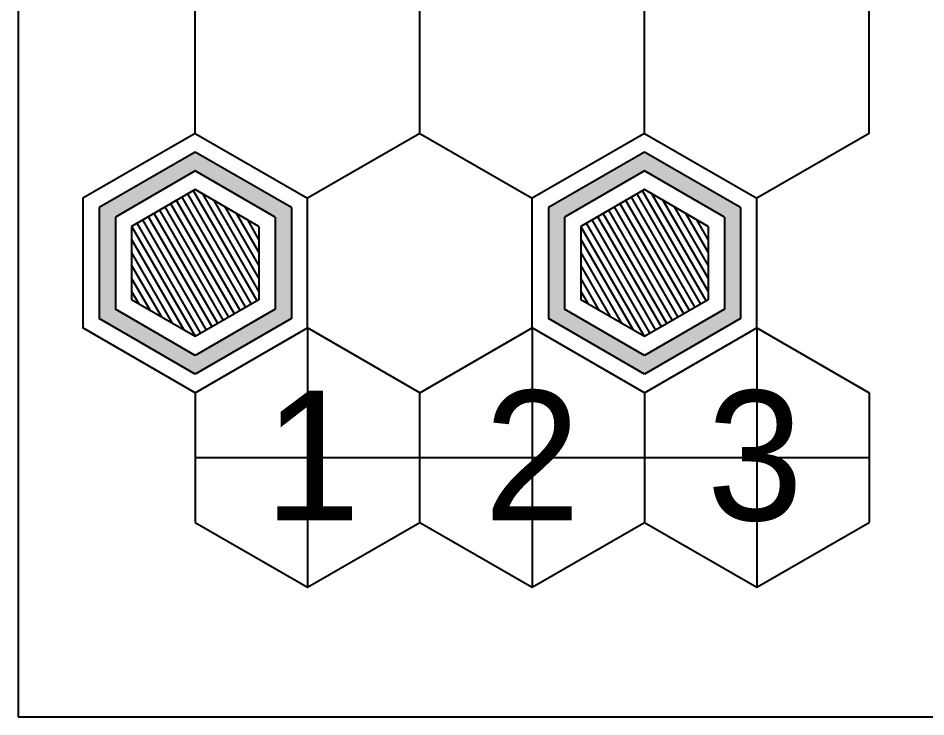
# Model space of a CAD drawing. Extents: x 0 to 280, y 0 to 220.
# Drawn here: x 0 to 140, y 0 to 107.8 of the extents above; entities that cross this region are included whole.
import ezdxf

# ---------------------------------------------------------------- set-up
doc = ezdxf.new("R2010")
doc.units = 0
for name, color, linetype in [('1__PRINTING_LAYERS_____1_2', 5, 'CONTINUOUS'), ('1__PRINTING_LAYERS_____1_3', 7, 'CONTINUOUS'), ('2__NON-PRINTING_LAYERS____', 3, 'CONTINUOUS')]:
    doc.layers.add(name, color=color, linetype=linetype)

# ---------------------------------------------------------------- blocks, each defined once
blk = doc.blocks.new('*X1')
at = {"layer": '1__PRINTING_LAYERS_____1_3', "extrusion": (0, 0, -1)}
for p, q in [((35.12, 63.17), (25.3, 80.17)), ((35.99, 63.67), (26.17, 80.67)), ((36.86, 64.17), (27.03, 81.17)), ((37.14, 65.67), (28.48, 80.67)), ((32.52, 61.67), (22.7, 78.67)), ((33.39, 62.17), (23.57, 79.17)), ((34.26, 62.67), (24.44, 79.67)), ((37.14, 67.67), (30.21, 79.67)), ((37.14, 69.67), (31.94, 78.67)), ((29.93, 60.17), (20.11, 77.17)), ((30.79, 60.67), (20.97, 77.67)), ((31.66, 61.17), (21.84, 78.17)), ((37.14, 71.67), (33.68, 77.67)), ((27.33, 58.67), (17.51, 75.67)), ((28.19, 59.17), (18.37, 76.17)), ((29.06, 59.67), (19.24, 76.67)), ((37.14, 73.67), (35.41, 76.67)), ((25.61, 59.65), (17.5, 73.69)), ((23.87, 60.65), (17.5, 71.69)), ((22.14, 61.65), (17.5, 69.69)), ((20.41, 62.65), (17.5, 67.69)), ((18.68, 63.65), (17.5, 65.69))]:
    blk.add_line(p, q, dxfattribs=at)
blk = doc.blocks.new('*X2')
at = {"layer": '1__PRINTING_LAYERS_____1_2', "extrusion": (0, 0, -1)}
for p, q in [((104.41, 63.17), (94.58, 80.17)), ((105.27, 63.67), (95.45, 80.67)), ((106.14, 64.17), (96.32, 81.17)), ((106.42, 65.67), (97.76, 80.67)), ((101.81, 61.67), (91.99, 78.67)), ((102.67, 62.17), (92.85, 79.17)), ((103.54, 62.67), (93.72, 79.67)), ((106.42, 67.67), (99.49, 79.67)), ((106.42, 69.67), (101.23, 78.67)), ((99.21, 60.17), (89.39, 77.17)), ((100.07, 60.67), (90.25, 77.67)), ((100.94, 61.17), (91.12, 78.17)), ((106.42, 71.67), (102.96, 77.67)), ((96.61, 58.67), (86.79, 75.67)), ((97.48, 59.17), (87.66, 76.17)), ((98.34, 59.67), (88.52, 76.67)), ((106.42, 73.67), (104.69, 76.67)), ((94.89, 59.65), (86.78, 73.69)), ((93.16, 60.65), (86.78, 71.69)), ((91.42, 61.65), (86.78, 69.69)), ((89.69, 62.65), (86.78, 67.69)), ((87.96, 63.65), (86.78, 65.69))]:
    blk.add_line(p, q, dxfattribs=at)
blk = doc.blocks.new('*U3')
at = {"layer": '1__PRINTING_LAYERS_____1_3', "extrusion": (0, 0, -1)}
for points in [[(-96.6, 84.23), (-96.6, 87.11), (-84.28, 77.11)], [(-84.28, 77.11), (-96.6, 87.11), (-84.28, 80)], [(-96.6, 84.23), (-108.92, 80), (-96.6, 87.11)], [(-108.92, 77.11), (-108.92, 80), (-96.6, 84.23)], [(-84.28, 60), (-84.28, 80), (-81.78, 61.44)], [(-81.78, 61.44), (-84.28, 80), (-81.78, 78.56)], [(-108.92, 60), (-111.42, 78.56), (-108.92, 80)], [(-111.42, 61.44), (-111.42, 78.56), (-108.92, 60)], [(-84.28, 60), (-96.6, 55.77), (-84.28, 62.89)], [(-108.92, 60), (-108.92, 62.89), (-96.6, 52.89)], [(-96.6, 52.89), (-108.92, 62.89), (-96.6, 55.77)], [(-96.6, 52.89), (-96.6, 55.77), (-84.28, 60)]]:
    blk.add_solid(points, dxfattribs=at)
blk = doc.blocks.new('*U4')
at = {"layer": '1__PRINTING_LAYERS_____1_3', "extrusion": (0, 0, -1)}
for points in [[(-27.32, 84.23), (-27.32, 87.11), (-15, 77.11)], [(-15, 77.11), (-27.32, 87.11), (-15, 80)], [(-27.32, 84.23), (-39.64, 80), (-27.32, 87.11)], [(-39.64, 77.11), (-39.64, 80), (-27.32, 84.23)], [(-15, 60), (-15, 80), (-12.5, 61.44)], [(-12.5, 61.44), (-15, 80), (-12.5, 78.56)], [(-39.64, 60), (-42.14, 78.56), (-39.64, 80)], [(-42.14, 61.44), (-42.14, 78.56), (-39.64, 60)], [(-15, 60), (-27.32, 55.77), (-15, 62.89)], [(-39.64, 60), (-39.64, 62.89), (-27.32, 52.89)], [(-27.32, 52.89), (-39.64, 62.89), (-27.32, 55.77)], [(-27.32, 52.89), (-27.32, 55.77), (-15, 60)]]:
    blk.add_solid(points, dxfattribs=at)

msp = doc.modelspace()

# ---------------------------------------------------------------- linework, layer by layer
at = {"layer": '1__PRINTING_LAYERS_____1_2'}
for p, q in [((27.32, 90), (27.32, 110)), ((61.96, 90), (61.96, 110)), ((96.6, 90), (96.6, 110)), ((131.24, 90), (131.24, 110)), ((27.32, 90), (10, 80)), ((27.32, 90), (44.64, 80)), ((61.96, 90), (44.64, 80)), ((61.96, 90), (79.28, 80)), ((96.6, 90), (79.28, 80)), ((96.6, 90), (113.92, 80)), ((131.24, 90), (113.92, 80)), ((27.32, 87.11), (12.5, 78.56)), ((42.14, 78.56), (27.32, 87.11)), ((96.6, 87.11), (81.78, 78.56)), ((111.42, 78.56), (96.6, 87.11)), ((27.32, 84.23), (15, 77.11)), ((39.64, 77.11), (27.32, 84.23)), ((96.6, 84.23), (84.28, 77.11)), ((108.92, 77.11), (96.6, 84.23)), ((27.32, 81.34), (17.5, 75.67)), ((37.14, 75.67), (27.32, 81.34)), ((96.6, 81.34), (86.78, 75.67)), ((106.42, 75.67), (96.6, 81.34)), ((10, 80), (10, 60)), ((44.64, 60), (44.64, 80)), ((79.28, 60), (79.28, 80)), ((113.92, 60), (113.92, 80)), ((12.5, 78.56), (12.5, 61.44)), ((42.14, 78.56), (42.14, 61.44)), ((81.78, 78.56), (81.78, 61.44)), ((111.42, 78.56), (111.42, 61.44)), ((15, 77.11), (15, 62.89)), ((39.64, 77.11), (39.64, 62.89)), ((84.28, 77.11), (84.28, 62.89)), ((108.92, 77.11), (108.92, 62.89)), ((17.5, 75.67), (17.5, 64.33)), ((37.14, 75.67), (37.14, 64.33)), ((86.78, 75.67), (86.78, 64.33)), ((106.42, 75.67), (106.42, 64.33)), ((27.32, 58.66), (17.5, 64.33)), ((37.14, 64.33), (27.32, 58.66)), ((96.6, 58.66), (86.78, 64.33)), ((106.42, 64.33), (96.6, 58.66)), ((27.32, 55.77), (15, 62.89)), ((39.64, 62.89), (27.32, 55.77)), ((96.6, 55.77), (84.28, 62.89)), ((108.92, 62.89), (96.6, 55.77)), ((27.32, 52.89), (12.5, 61.44)), ((42.14, 61.44), (27.32, 52.89)), ((96.6, 52.89), (81.78, 61.44)), ((111.42, 61.44), (96.6, 52.89)), ((27.32, 50), (10, 60)), ((27.32, 50), (44.64, 60)), ((61.96, 50), (44.64, 60)), ((61.96, 50), (79.28, 60)), ((96.6, 50), (79.28, 60)), ((96.6, 50), (113.92, 60)), ((113.92, 60), (131.24, 50)), ((27.32, 50), (27.32, 30)), ((61.96, 30), (61.96, 50)), ((96.6, 50), (96.6, 30)), ((131.24, 50), (131.24, 30)), ((27.32, 30), (44.64, 20)), ((44.64, 20), (61.96, 30)), ((61.96, 30), (79.28, 20)), ((79.28, 20), (96.6, 30)), ((96.6, 30), (113.92, 20)), ((113.92, 20), (131.24, 30))]:
    msp.add_line(p, q, dxfattribs=at)
at = {"layer": '2__NON-PRINTING_LAYERS____'}
for p, q in [((0, 220), (0, 0)), ((44.64, 60), (44.64, 20)), ((79.28, 60), (79.28, 20)), ((113.92, 60), (113.92, 20)), ((27.32, 40), (131.24, 40)), ((0, 0), (280, 0))]:
    msp.add_line(p, q, dxfattribs=at)

# ---------------------------------------------------------------- block references
at = {"layer": '1__PRINTING_LAYERS_____1_2'}
msp.add_blockref('*X2', (0, 0), dxfattribs=at)
at = {"layer": '1__PRINTING_LAYERS_____1_3'}
for name in ['*U4', '*U3', '*X1']:
    msp.add_blockref(name, (0, 0), dxfattribs=at)

# ---------------------------------------------------------------- texts
at = {"layer": '1__PRINTING_LAYERS_____1_3', "linetype": 'CONTINUOUS'}
for s, p in [('2', (71.85, 30.33)), ('3', (106.2, 30.33)), ('1', (37.92, 30.33))]:
    msp.add_text(s, height=20, dxfattribs=at).set_placement(p)

doc.saveas('drawing.dxf')
